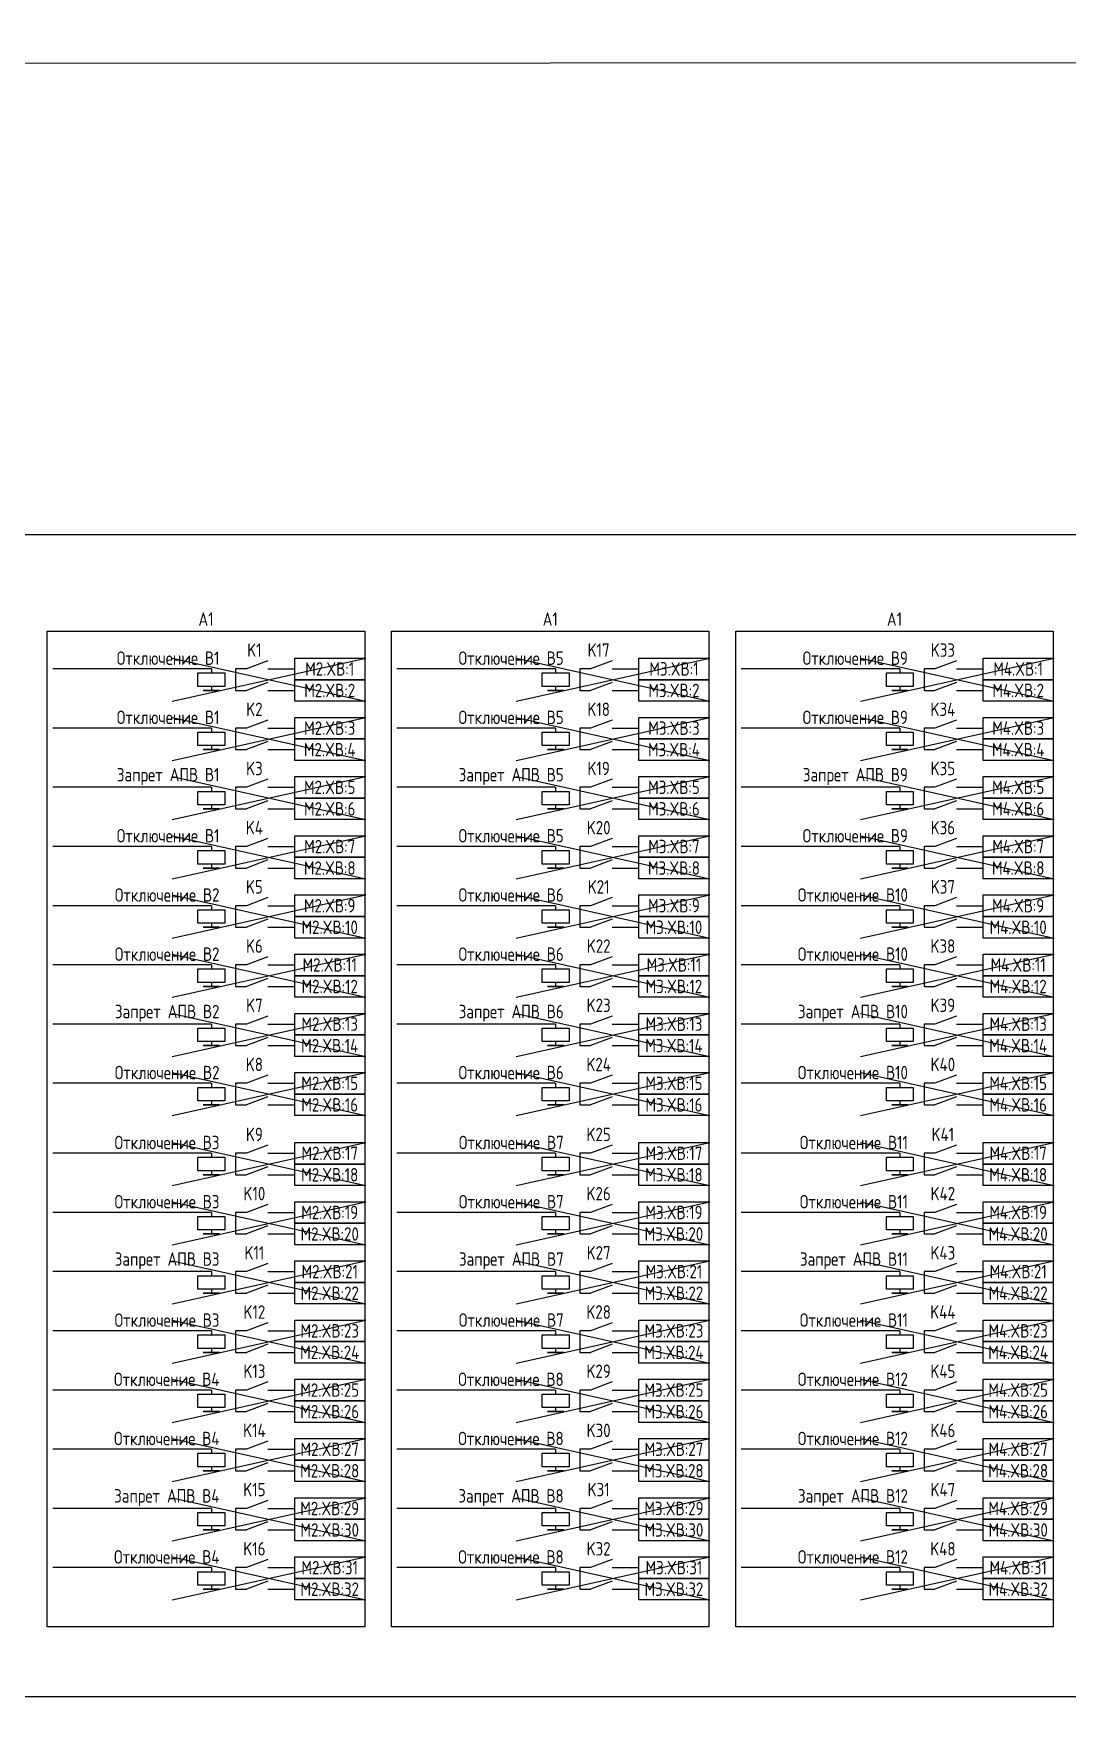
# Model space of a CAD drawing. Header units: millimetres. Extents: x -1315 to 7958, y -96 to 618.
# Drawn here: x -478 to -285.9, y 303 to 618 of the extents above; entities that cross this region are included whole.
import ezdxf

# ---------------------------------------------------------------- set-up
doc = ezdxf.new("R2010")
doc.units = ezdxf.units.MM
doc.styles.add('Gost_type_A', font='GOST_A.TTF')

msp = doc.modelspace()

# ---------------------------------------------------------------- linework, layer by layer
at = {"color": 210}
for p, q in [((-452.35, 502), (-416.35, 494)), ((-452.35, 494), (-416.35, 502)), ((-388.35, 502), (-352.35, 494)), ((-388.35, 494), (-352.35, 502)), ((-324.35, 502), (-288.35, 494)), ((-324.35, 494), (-288.35, 502)), ((-452.35, 491), (-416.35, 483)), ((-452.35, 483), (-416.35, 491)), ((-388.35, 491), (-352.35, 483)), ((-388.35, 483), (-352.35, 491)), ((-324.35, 491), (-288.35, 483)), ((-324.35, 483), (-288.35, 491)), ((-452.35, 480), (-416.35, 472)), ((-452.35, 472), (-416.35, 480)), ((-388.35, 480), (-352.35, 472)), ((-388.35, 472), (-352.35, 480)), ((-324.35, 480), (-288.35, 472)), ((-324.35, 472), (-288.35, 480)), ((-452.35, 469), (-416.35, 461)), ((-452.35, 461), (-416.35, 469)), ((-388.35, 469), (-352.35, 461)), ((-388.35, 461), (-352.35, 469)), ((-324.35, 469), (-288.35, 461)), ((-324.35, 461), (-288.35, 469)), ((-452.35, 458), (-416.35, 450)), ((-452.35, 450), (-416.35, 458)), ((-388.35, 458), (-352.35, 450)), ((-388.35, 450), (-352.35, 458)), ((-324.35, 458), (-288.35, 450)), ((-324.35, 450), (-288.35, 458)), ((-452.35, 447), (-416.35, 439)), ((-452.35, 439), (-416.35, 447)), ((-388.35, 447), (-352.35, 439)), ((-388.35, 439), (-352.35, 447)), ((-324.35, 447), (-288.35, 439)), ((-324.35, 439), (-288.35, 447)), ((-452.35, 436), (-416.35, 428)), ((-452.35, 428), (-416.35, 436)), ((-388.35, 436), (-352.35, 428)), ((-388.35, 428), (-352.35, 436)), ((-324.35, 436), (-288.35, 428)), ((-324.35, 428), (-288.35, 436)), ((-452.35, 425), (-416.35, 417)), ((-452.35, 417), (-416.35, 425)), ((-388.35, 425), (-352.35, 417)), ((-388.35, 417), (-352.35, 425)), ((-324.35, 425), (-288.35, 417)), ((-324.35, 417), (-288.35, 425)), ((-452.35, 412), (-416.35, 404)), ((-452.35, 404), (-416.35, 412)), ((-388.35, 412), (-352.35, 404)), ((-388.35, 404), (-352.35, 412)), ((-324.35, 412), (-288.35, 404)), ((-324.35, 404), (-288.35, 412)), ((-452.35, 401), (-416.35, 393)), ((-452.35, 393), (-416.35, 401)), ((-388.35, 401), (-352.35, 393)), ((-388.35, 393), (-352.35, 401)), ((-324.35, 401), (-288.35, 393)), ((-324.35, 393), (-288.35, 401)), ((-452.35, 390), (-416.35, 382)), ((-452.35, 382), (-416.35, 390)), ((-388.35, 390), (-352.35, 382)), ((-388.35, 382), (-352.35, 390)), ((-324.35, 390), (-288.35, 382)), ((-324.35, 382), (-288.35, 390)), ((-452.35, 379), (-416.35, 371)), ((-452.35, 371), (-416.35, 379)), ((-388.35, 379), (-352.35, 371)), ((-388.35, 371), (-352.35, 379)), ((-324.35, 379), (-288.35, 371)), ((-324.35, 371), (-288.35, 379)), ((-452.35, 368), (-416.35, 360)), ((-452.35, 360), (-416.35, 368)), ((-388.35, 368), (-352.35, 360)), ((-388.35, 360), (-352.35, 368)), ((-324.35, 368), (-288.35, 360)), ((-324.35, 360), (-288.35, 368)), ((-452.35, 357), (-416.35, 349)), ((-452.35, 349), (-416.35, 357)), ((-388.35, 357), (-352.35, 349)), ((-388.35, 349), (-352.35, 357)), ((-324.35, 357), (-288.35, 349)), ((-324.35, 349), (-288.35, 357)), ((-452.35, 346), (-416.35, 338)), ((-452.35, 338), (-416.35, 346)), ((-388.35, 346), (-352.35, 338)), ((-388.35, 338), (-352.35, 346)), ((-324.35, 346), (-288.35, 338)), ((-324.35, 338), (-288.35, 346)), ((-452.35, 335), (-416.35, 327)), ((-452.35, 327), (-416.35, 335)), ((-388.35, 335), (-352.35, 327)), ((-388.35, 327), (-352.35, 335)), ((-324.35, 335), (-288.35, 327)), ((-324.35, 327), (-288.35, 335))]:
    msp.add_line(p, q, dxfattribs=at)
at = {"ltscale": 4.32}
for p, q in [((-434.54, 501.5), (-438.54, 500)), ((-370.54, 501.5), (-374.54, 500)), ((-306.54, 501.5), (-310.54, 500)), ((-434.54, 497.5), (-438.54, 496)), ((-370.54, 497.5), (-374.54, 496)), ((-306.54, 497.5), (-310.54, 496)), ((-434.54, 490.5), (-438.54, 489)), ((-370.54, 490.5), (-374.54, 489)), ((-306.54, 490.5), (-310.54, 489)), ((-434.54, 486.5), (-438.54, 485)), ((-370.54, 486.5), (-374.54, 485)), ((-306.54, 486.5), (-310.54, 485)), ((-434.54, 479.5), (-438.54, 478)), ((-370.54, 479.5), (-374.54, 478)), ((-306.54, 479.5), (-310.54, 478)), ((-434.54, 475.5), (-438.54, 474)), ((-370.54, 475.5), (-374.54, 474)), ((-306.54, 475.5), (-310.54, 474)), ((-434.54, 468.5), (-438.54, 467)), ((-370.54, 468.5), (-374.54, 467)), ((-306.54, 468.5), (-310.54, 467)), ((-434.54, 464.5), (-438.54, 463)), ((-370.54, 464.5), (-374.54, 463)), ((-306.54, 464.5), (-310.54, 463)), ((-434.54, 457.5), (-438.54, 456)), ((-370.54, 457.5), (-374.54, 456)), ((-306.54, 457.5), (-310.54, 456)), ((-434.54, 453.5), (-438.54, 452)), ((-370.54, 453.5), (-374.54, 452)), ((-306.54, 453.5), (-310.54, 452)), ((-434.54, 446.5), (-438.54, 445)), ((-370.54, 446.5), (-374.54, 445)), ((-306.54, 446.5), (-310.54, 445)), ((-434.54, 442.5), (-438.54, 441)), ((-370.54, 442.5), (-374.54, 441)), ((-306.54, 442.5), (-310.54, 441)), ((-434.54, 435.5), (-438.54, 434)), ((-370.54, 435.5), (-374.54, 434)), ((-306.54, 435.5), (-310.54, 434)), ((-434.54, 431.5), (-438.54, 430)), ((-370.54, 431.5), (-374.54, 430)), ((-306.54, 431.5), (-310.54, 430)), ((-434.54, 424.5), (-438.54, 423)), ((-370.54, 424.5), (-374.54, 423)), ((-306.54, 424.5), (-310.54, 423)), ((-434.54, 420.5), (-438.54, 419)), ((-370.54, 420.5), (-374.54, 419)), ((-306.54, 420.5), (-310.54, 419)), ((-434.54, 411.5), (-438.54, 410)), ((-370.54, 411.5), (-374.54, 410)), ((-306.54, 411.5), (-310.54, 410)), ((-434.54, 407.5), (-438.54, 406)), ((-370.54, 407.5), (-374.54, 406)), ((-306.54, 407.5), (-310.54, 406)), ((-434.54, 400.5), (-438.54, 399)), ((-370.54, 400.5), (-374.54, 399)), ((-306.54, 400.5), (-310.54, 399)), ((-434.54, 396.5), (-438.54, 395)), ((-370.54, 396.5), (-374.54, 395)), ((-306.54, 396.5), (-310.54, 395)), ((-434.54, 389.5), (-438.54, 388)), ((-370.54, 389.5), (-374.54, 388)), ((-306.54, 389.5), (-310.54, 388)), ((-434.54, 385.5), (-438.54, 384)), ((-370.54, 385.5), (-374.54, 384)), ((-306.54, 385.5), (-310.54, 384)), ((-434.54, 378.5), (-438.54, 377)), ((-370.54, 378.5), (-374.54, 377)), ((-306.54, 378.5), (-310.54, 377)), ((-434.54, 374.5), (-438.54, 373)), ((-370.54, 374.5), (-374.54, 373)), ((-306.54, 374.5), (-310.54, 373)), ((-434.54, 367.5), (-438.54, 366)), ((-370.54, 367.5), (-374.54, 366)), ((-306.54, 367.5), (-310.54, 366)), ((-434.54, 363.5), (-438.54, 362)), ((-370.54, 363.5), (-374.54, 362)), ((-306.54, 363.5), (-310.54, 362)), ((-434.54, 356.5), (-438.54, 355)), ((-370.54, 356.5), (-374.54, 355)), ((-306.54, 356.5), (-310.54, 355)), ((-434.54, 352.5), (-438.54, 351)), ((-370.54, 352.5), (-374.54, 351)), ((-306.54, 352.5), (-310.54, 351)), ((-434.54, 345.5), (-438.54, 344)), ((-370.54, 345.5), (-374.54, 344)), ((-306.54, 345.5), (-310.54, 344)), ((-434.54, 341.5), (-438.54, 340)), ((-370.54, 341.5), (-374.54, 340)), ((-306.54, 341.5), (-310.54, 340)), ((-434.54, 334.5), (-438.54, 333)), ((-370.54, 334.5), (-374.54, 333)), ((-306.54, 334.5), (-310.54, 333)), ((-434.54, 330.5), (-438.54, 329)), ((-370.54, 330.5), (-374.54, 329)), ((-306.54, 330.5), (-310.54, 329))]:
    msp.add_line(p, q, dxfattribs=at)
for p, q in [((-445.04, 500), (-474.54, 500)), ((-445.04, 500), (-445.04, 499.25)), ((-381.04, 500), (-410.54, 500)), ((-381.04, 500), (-381.04, 499.25)), ((-317.04, 500), (-346.54, 500)), ((-317.04, 500), (-317.04, 499.25)), ((-445.04, 496.75), (-445.04, 496)), ((-381.04, 496.75), (-381.04, 496)), ((-317.04, 496.75), (-317.04, 496)), ((-445.04, 489), (-474.54, 489)), ((-445.04, 489), (-445.04, 488.25)), ((-381.04, 489), (-410.54, 489)), ((-381.04, 489), (-381.04, 488.25)), ((-317.04, 489), (-346.54, 489)), ((-317.04, 489), (-317.04, 488.25)), ((-445.04, 485.75), (-445.04, 485)), ((-381.04, 485.75), (-381.04, 485)), ((-317.04, 485.75), (-317.04, 485)), ((-445.04, 478), (-474.54, 478)), ((-445.04, 478), (-445.04, 477.25)), ((-381.04, 478), (-410.54, 478)), ((-381.04, 478), (-381.04, 477.25)), ((-317.04, 478), (-346.54, 478)), ((-317.04, 478), (-317.04, 477.25)), ((-445.04, 474.75), (-445.04, 474)), ((-381.04, 474.75), (-381.04, 474)), ((-317.04, 474.75), (-317.04, 474)), ((-445.04, 467), (-474.54, 467)), ((-445.04, 467), (-445.04, 466.25)), ((-381.04, 467), (-410.54, 467)), ((-381.04, 467), (-381.04, 466.25)), ((-317.04, 467), (-346.54, 467)), ((-317.04, 467), (-317.04, 466.25)), ((-445.04, 463.75), (-445.04, 463)), ((-381.04, 463.75), (-381.04, 463)), ((-317.04, 463.75), (-317.04, 463)), ((-445.04, 456), (-474.54, 456)), ((-445.04, 456), (-445.04, 455.25)), ((-381.04, 456), (-410.54, 456)), ((-381.04, 456), (-381.04, 455.25)), ((-317.04, 456), (-346.54, 456)), ((-317.04, 456), (-317.04, 455.25)), ((-445.04, 452.75), (-445.04, 452)), ((-381.04, 452.75), (-381.04, 452)), ((-317.04, 452.75), (-317.04, 452)), ((-445.04, 445), (-474.54, 445)), ((-445.04, 445), (-445.04, 444.25)), ((-381.04, 445), (-410.54, 445)), ((-381.04, 445), (-381.04, 444.25)), ((-317.04, 445), (-346.54, 445)), ((-317.04, 445), (-317.04, 444.25)), ((-445.04, 441.75), (-445.04, 441)), ((-381.04, 441.75), (-381.04, 441)), ((-317.04, 441.75), (-317.04, 441)), ((-445.04, 434), (-474.54, 434)), ((-445.04, 434), (-445.04, 433.25)), ((-381.04, 434), (-410.54, 434)), ((-381.04, 434), (-381.04, 433.25)), ((-317.04, 434), (-346.54, 434)), ((-317.04, 434), (-317.04, 433.25)), ((-445.04, 430.75), (-445.04, 430)), ((-381.04, 430.75), (-381.04, 430)), ((-317.04, 430.75), (-317.04, 430)), ((-445.04, 423), (-474.54, 423)), ((-445.04, 423), (-445.04, 422.25)), ((-381.04, 423), (-410.54, 423)), ((-381.04, 423), (-381.04, 422.25)), ((-317.04, 423), (-346.54, 423)), ((-317.04, 423), (-317.04, 422.25)), ((-445.04, 419.75), (-445.04, 419)), ((-381.04, 419.75), (-381.04, 419)), ((-317.04, 419.75), (-317.04, 419)), ((-445.04, 410), (-474.54, 410)), ((-445.04, 410), (-445.04, 409.25)), ((-381.04, 410), (-410.54, 410)), ((-381.04, 410), (-381.04, 409.25)), ((-317.04, 410), (-346.54, 410)), ((-317.04, 410), (-317.04, 409.25)), ((-445.04, 406.75), (-445.04, 406)), ((-381.04, 406.75), (-381.04, 406)), ((-317.04, 406.75), (-317.04, 406)), ((-445.04, 399), (-474.54, 399)), ((-445.04, 399), (-445.04, 398.25)), ((-381.04, 399), (-410.54, 399)), ((-381.04, 399), (-381.04, 398.25)), ((-317.04, 399), (-346.54, 399)), ((-317.04, 399), (-317.04, 398.25)), ((-445.04, 395.75), (-445.04, 395)), ((-381.04, 395.75), (-381.04, 395)), ((-317.04, 395.75), (-317.04, 395)), ((-445.04, 388), (-474.54, 388)), ((-445.04, 388), (-445.04, 387.25)), ((-381.04, 388), (-410.54, 388)), ((-381.04, 388), (-381.04, 387.25)), ((-317.04, 388), (-346.54, 388)), ((-317.04, 388), (-317.04, 387.25)), ((-445.04, 384.75), (-445.04, 384)), ((-381.04, 384.75), (-381.04, 384)), ((-317.04, 384.75), (-317.04, 384)), ((-445.04, 377), (-474.54, 377)), ((-445.04, 377), (-445.04, 376.25)), ((-381.04, 377), (-410.54, 377)), ((-381.04, 377), (-381.04, 376.25)), ((-317.04, 377), (-346.54, 377)), ((-317.04, 377), (-317.04, 376.25)), ((-445.04, 373.75), (-445.04, 373)), ((-381.04, 373.75), (-381.04, 373)), ((-317.04, 373.75), (-317.04, 373)), ((-445.04, 366), (-474.54, 366)), ((-445.04, 366), (-445.04, 365.25)), ((-381.04, 366), (-410.54, 366)), ((-381.04, 366), (-381.04, 365.25)), ((-317.04, 366), (-346.54, 366)), ((-317.04, 366), (-317.04, 365.25)), ((-445.04, 362.75), (-445.04, 362)), ((-381.04, 362.75), (-381.04, 362)), ((-317.04, 362.75), (-317.04, 362)), ((-445.04, 355), (-474.54, 355)), ((-445.04, 355), (-445.04, 354.25)), ((-381.04, 355), (-410.54, 355)), ((-381.04, 355), (-381.04, 354.25)), ((-317.04, 355), (-346.54, 355)), ((-317.04, 355), (-317.04, 354.25)), ((-445.04, 351.75), (-445.04, 351)), ((-381.04, 351.75), (-381.04, 351)), ((-317.04, 351.75), (-317.04, 351)), ((-445.04, 344), (-474.54, 344)), ((-445.04, 344), (-445.04, 343.25)), ((-381.04, 344), (-410.54, 344)), ((-381.04, 344), (-381.04, 343.25)), ((-317.04, 344), (-346.54, 344)), ((-317.04, 344), (-317.04, 343.25)), ((-445.04, 340.75), (-445.04, 340)), ((-381.04, 340.75), (-381.04, 340)), ((-317.04, 340.75), (-317.04, 340)), ((-445.04, 333), (-474.54, 333)), ((-445.04, 333), (-445.04, 332.25)), ((-381.04, 333), (-410.54, 333)), ((-381.04, 333), (-381.04, 332.25)), ((-317.04, 333), (-346.54, 333)), ((-317.04, 333), (-317.04, 332.25)), ((-445.04, 329.75), (-445.04, 329)), ((-381.04, 329.75), (-381.04, 329)), ((-317.04, 329.75), (-317.04, 329))]:
    msp.add_line(p, q)
at = {"ltscale": 1.08}
for p, q in [((-438.54, 500), (-440.54, 500)), ((-440.54, 500), (-440.54, 496)), ((-434.54, 500), (-429.54, 500)), ((-374.54, 500), (-376.54, 500)), ((-376.54, 500), (-376.54, 496)), ((-370.54, 500), (-365.54, 500)), ((-310.54, 500), (-312.54, 500)), ((-312.54, 500), (-312.54, 496)), ((-306.54, 500), (-301.54, 500)), ((-440.54, 496), (-438.54, 496)), ((-434.54, 496), (-429.54, 496)), ((-376.54, 496), (-374.54, 496)), ((-370.54, 496), (-365.54, 496)), ((-312.54, 496), (-310.54, 496)), ((-306.54, 496), (-301.54, 496)), ((-438.54, 489), (-440.54, 489)), ((-440.54, 489), (-440.54, 485)), ((-434.54, 489), (-429.54, 489)), ((-374.54, 489), (-376.54, 489)), ((-376.54, 489), (-376.54, 485)), ((-370.54, 489), (-365.54, 489)), ((-310.54, 489), (-312.54, 489)), ((-312.54, 489), (-312.54, 485)), ((-306.54, 489), (-301.54, 489)), ((-440.54, 485), (-438.54, 485)), ((-434.54, 485), (-429.54, 485)), ((-376.54, 485), (-374.54, 485)), ((-370.54, 485), (-365.54, 485)), ((-312.54, 485), (-310.54, 485)), ((-306.54, 485), (-301.54, 485)), ((-438.54, 478), (-440.54, 478)), ((-440.54, 478), (-440.54, 474)), ((-434.54, 478), (-429.54, 478)), ((-374.54, 478), (-376.54, 478)), ((-376.54, 478), (-376.54, 474)), ((-370.54, 478), (-365.54, 478)), ((-310.54, 478), (-312.54, 478)), ((-312.54, 478), (-312.54, 474)), ((-306.54, 478), (-301.54, 478)), ((-440.54, 474), (-438.54, 474)), ((-434.54, 474), (-429.54, 474)), ((-376.54, 474), (-374.54, 474)), ((-370.54, 474), (-365.54, 474)), ((-312.54, 474), (-310.54, 474)), ((-306.54, 474), (-301.54, 474)), ((-438.54, 467), (-440.54, 467)), ((-440.54, 467), (-440.54, 463)), ((-434.54, 467), (-429.54, 467)), ((-374.54, 467), (-376.54, 467)), ((-376.54, 467), (-376.54, 463)), ((-370.54, 467), (-365.54, 467)), ((-310.54, 467), (-312.54, 467)), ((-312.54, 467), (-312.54, 463)), ((-306.54, 467), (-301.54, 467)), ((-440.54, 463), (-438.54, 463)), ((-434.54, 463), (-429.54, 463)), ((-376.54, 463), (-374.54, 463)), ((-370.54, 463), (-365.54, 463)), ((-312.54, 463), (-310.54, 463)), ((-306.54, 463), (-301.54, 463)), ((-438.54, 456), (-440.54, 456)), ((-440.54, 456), (-440.54, 452)), ((-434.54, 456), (-429.54, 456)), ((-374.54, 456), (-376.54, 456)), ((-376.54, 456), (-376.54, 452)), ((-370.54, 456), (-365.54, 456)), ((-310.54, 456), (-312.54, 456)), ((-312.54, 456), (-312.54, 452)), ((-306.54, 456), (-301.54, 456)), ((-440.54, 452), (-438.54, 452)), ((-434.54, 452), (-429.54, 452)), ((-376.54, 452), (-374.54, 452)), ((-370.54, 452), (-365.54, 452)), ((-312.54, 452), (-310.54, 452)), ((-306.54, 452), (-301.54, 452)), ((-438.54, 445), (-440.54, 445)), ((-440.54, 445), (-440.54, 441)), ((-434.54, 445), (-429.54, 445)), ((-374.54, 445), (-376.54, 445)), ((-376.54, 445), (-376.54, 441)), ((-370.54, 445), (-365.54, 445)), ((-310.54, 445), (-312.54, 445)), ((-312.54, 445), (-312.54, 441)), ((-306.54, 445), (-301.54, 445)), ((-440.54, 441), (-438.54, 441)), ((-434.54, 441), (-429.54, 441)), ((-376.54, 441), (-374.54, 441)), ((-370.54, 441), (-365.54, 441)), ((-312.54, 441), (-310.54, 441)), ((-306.54, 441), (-301.54, 441)), ((-438.54, 434), (-440.54, 434)), ((-440.54, 434), (-440.54, 430)), ((-434.54, 434), (-429.54, 434)), ((-374.54, 434), (-376.54, 434)), ((-376.54, 434), (-376.54, 430)), ((-370.54, 434), (-365.54, 434)), ((-310.54, 434), (-312.54, 434)), ((-312.54, 434), (-312.54, 430)), ((-306.54, 434), (-301.54, 434)), ((-440.54, 430), (-438.54, 430)), ((-434.54, 430), (-429.54, 430)), ((-376.54, 430), (-374.54, 430)), ((-370.54, 430), (-365.54, 430)), ((-312.54, 430), (-310.54, 430)), ((-306.54, 430), (-301.54, 430)), ((-438.54, 423), (-440.54, 423)), ((-440.54, 423), (-440.54, 419)), ((-434.54, 423), (-429.54, 423)), ((-374.54, 423), (-376.54, 423)), ((-376.54, 423), (-376.54, 419)), ((-370.54, 423), (-365.54, 423)), ((-310.54, 423), (-312.54, 423)), ((-312.54, 423), (-312.54, 419)), ((-306.54, 423), (-301.54, 423)), ((-440.54, 419), (-438.54, 419)), ((-434.54, 419), (-429.54, 419)), ((-376.54, 419), (-374.54, 419)), ((-370.54, 419), (-365.54, 419)), ((-312.54, 419), (-310.54, 419)), ((-306.54, 419), (-301.54, 419)), ((-438.54, 410), (-440.54, 410)), ((-440.54, 410), (-440.54, 406)), ((-434.54, 410), (-429.54, 410)), ((-374.54, 410), (-376.54, 410)), ((-376.54, 410), (-376.54, 406)), ((-370.54, 410), (-365.54, 410)), ((-310.54, 410), (-312.54, 410)), ((-312.54, 410), (-312.54, 406)), ((-306.54, 410), (-301.54, 410)), ((-440.54, 406), (-438.54, 406)), ((-434.54, 406), (-429.54, 406)), ((-376.54, 406), (-374.54, 406)), ((-370.54, 406), (-365.54, 406)), ((-312.54, 406), (-310.54, 406)), ((-306.54, 406), (-301.54, 406)), ((-438.54, 399), (-440.54, 399)), ((-440.54, 399), (-440.54, 395)), ((-434.54, 399), (-429.54, 399)), ((-374.54, 399), (-376.54, 399)), ((-376.54, 399), (-376.54, 395)), ((-370.54, 399), (-365.54, 399)), ((-310.54, 399), (-312.54, 399)), ((-312.54, 399), (-312.54, 395)), ((-306.54, 399), (-301.54, 399)), ((-440.54, 395), (-438.54, 395)), ((-434.54, 395), (-429.54, 395)), ((-376.54, 395), (-374.54, 395)), ((-370.54, 395), (-365.54, 395)), ((-312.54, 395), (-310.54, 395)), ((-306.54, 395), (-301.54, 395)), ((-438.54, 388), (-440.54, 388)), ((-440.54, 388), (-440.54, 384)), ((-434.54, 388), (-429.54, 388)), ((-374.54, 388), (-376.54, 388)), ((-376.54, 388), (-376.54, 384)), ((-370.54, 388), (-365.54, 388)), ((-310.54, 388), (-312.54, 388)), ((-312.54, 388), (-312.54, 384)), ((-306.54, 388), (-301.54, 388)), ((-440.54, 384), (-438.54, 384)), ((-434.54, 384), (-429.54, 384)), ((-376.54, 384), (-374.54, 384)), ((-370.54, 384), (-365.54, 384)), ((-312.54, 384), (-310.54, 384)), ((-306.54, 384), (-301.54, 384)), ((-438.54, 377), (-440.54, 377)), ((-440.54, 377), (-440.54, 373)), ((-434.54, 377), (-429.54, 377)), ((-374.54, 377), (-376.54, 377)), ((-376.54, 377), (-376.54, 373)), ((-370.54, 377), (-365.54, 377)), ((-310.54, 377), (-312.54, 377)), ((-312.54, 377), (-312.54, 373)), ((-306.54, 377), (-301.54, 377)), ((-440.54, 373), (-438.54, 373)), ((-434.54, 373), (-429.54, 373)), ((-376.54, 373), (-374.54, 373)), ((-370.54, 373), (-365.54, 373)), ((-312.54, 373), (-310.54, 373)), ((-306.54, 373), (-301.54, 373)), ((-438.54, 366), (-440.54, 366)), ((-440.54, 366), (-440.54, 362)), ((-434.54, 366), (-429.54, 366)), ((-374.54, 366), (-376.54, 366)), ((-376.54, 366), (-376.54, 362)), ((-370.54, 366), (-365.54, 366)), ((-310.54, 366), (-312.54, 366)), ((-312.54, 366), (-312.54, 362)), ((-306.54, 366), (-301.54, 366)), ((-440.54, 362), (-438.54, 362)), ((-434.54, 362), (-429.54, 362)), ((-376.54, 362), (-374.54, 362)), ((-370.54, 362), (-365.54, 362)), ((-312.54, 362), (-310.54, 362)), ((-306.54, 362), (-301.54, 362)), ((-438.54, 355), (-440.54, 355)), ((-440.54, 355), (-440.54, 351)), ((-434.54, 355), (-429.54, 355)), ((-374.54, 355), (-376.54, 355)), ((-376.54, 355), (-376.54, 351)), ((-370.54, 355), (-365.54, 355)), ((-310.54, 355), (-312.54, 355)), ((-312.54, 355), (-312.54, 351)), ((-306.54, 355), (-301.54, 355)), ((-440.54, 351), (-438.54, 351)), ((-434.54, 351), (-429.54, 351)), ((-376.54, 351), (-374.54, 351)), ((-370.54, 351), (-365.54, 351)), ((-312.54, 351), (-310.54, 351)), ((-306.54, 351), (-301.54, 351)), ((-438.54, 344), (-440.54, 344)), ((-440.54, 344), (-440.54, 340)), ((-434.54, 344), (-429.54, 344)), ((-374.54, 344), (-376.54, 344)), ((-376.54, 344), (-376.54, 340)), ((-370.54, 344), (-365.54, 344)), ((-310.54, 344), (-312.54, 344)), ((-312.54, 344), (-312.54, 340)), ((-306.54, 344), (-301.54, 344)), ((-440.54, 340), (-438.54, 340)), ((-434.54, 340), (-429.54, 340)), ((-376.54, 340), (-374.54, 340)), ((-370.54, 340), (-365.54, 340)), ((-312.54, 340), (-310.54, 340)), ((-306.54, 340), (-301.54, 340)), ((-438.54, 333), (-440.54, 333)), ((-440.54, 333), (-440.54, 329)), ((-434.54, 333), (-429.54, 333)), ((-374.54, 333), (-376.54, 333)), ((-376.54, 333), (-376.54, 329)), ((-370.54, 333), (-365.54, 333)), ((-310.54, 333), (-312.54, 333)), ((-312.54, 333), (-312.54, 329)), ((-306.54, 333), (-301.54, 333)), ((-440.54, 329), (-438.54, 329)), ((-434.54, 329), (-429.54, 329)), ((-376.54, 329), (-374.54, 329)), ((-370.54, 329), (-365.54, 329)), ((-312.54, 329), (-310.54, 329)), ((-306.54, 329), (-301.54, 329))]:
    msp.add_line(p, q, dxfattribs=at)
for points in [[(-1315, 612), (7958.16, 618), (7958.16, -90), (-1315, -96)], [(-1049.54, 525), (5.46, 525), (5.46, 309), (-1049.54, 309)], [(-475.54, 507), (-416.54, 507), (-416.54, 322), (-475.54, 322)], [(-411.54, 507), (-352.54, 507), (-352.54, 322), (-411.54, 322)], [(-347.54, 507), (-288.54, 507), (-288.54, 322), (-347.54, 322)], [(-429.54, 502), (-416.54, 502), (-416.54, 498), (-429.54, 498)], [(-365.54, 502), (-352.54, 502), (-352.54, 498), (-365.54, 498)], [(-301.54, 502), (-288.54, 502), (-288.54, 498), (-301.54, 498)], [(-442.54, 499.25), (-442.54, 496.75), (-447.54, 496.75), (-447.54, 499.25)], [(-429.54, 498), (-416.54, 498), (-416.54, 494), (-429.54, 494)], [(-378.54, 499.25), (-378.54, 496.75), (-383.54, 496.75), (-383.54, 499.25)], [(-365.54, 498), (-352.54, 498), (-352.54, 494), (-365.54, 494)], [(-314.54, 499.25), (-314.54, 496.75), (-319.54, 496.75), (-319.54, 499.25)], [(-301.54, 498), (-288.54, 498), (-288.54, 494), (-301.54, 494)], [(-443.54, 496), (-446.54, 496)], [(-379.54, 496), (-382.54, 496)], [(-315.54, 496), (-318.54, 496)], [(-442.54, 488.25), (-442.54, 485.75), (-447.54, 485.75), (-447.54, 488.25)], [(-429.54, 491), (-416.54, 491), (-416.54, 487), (-429.54, 487)], [(-378.54, 488.25), (-378.54, 485.75), (-383.54, 485.75), (-383.54, 488.25)], [(-365.54, 491), (-352.54, 491), (-352.54, 487), (-365.54, 487)], [(-314.54, 488.25), (-314.54, 485.75), (-319.54, 485.75), (-319.54, 488.25)], [(-301.54, 491), (-288.54, 491), (-288.54, 487), (-301.54, 487)], [(-429.54, 487), (-416.54, 487), (-416.54, 483), (-429.54, 483)], [(-365.54, 487), (-352.54, 487), (-352.54, 483), (-365.54, 483)], [(-301.54, 487), (-288.54, 487), (-288.54, 483), (-301.54, 483)], [(-443.54, 485), (-446.54, 485)], [(-379.54, 485), (-382.54, 485)], [(-315.54, 485), (-318.54, 485)], [(-429.54, 480), (-416.54, 480), (-416.54, 476), (-429.54, 476)], [(-365.54, 480), (-352.54, 480), (-352.54, 476), (-365.54, 476)], [(-301.54, 480), (-288.54, 480), (-288.54, 476), (-301.54, 476)], [(-442.54, 477.25), (-442.54, 474.75), (-447.54, 474.75), (-447.54, 477.25)], [(-429.54, 476), (-416.54, 476), (-416.54, 472), (-429.54, 472)], [(-378.54, 477.25), (-378.54, 474.75), (-383.54, 474.75), (-383.54, 477.25)], [(-365.54, 476), (-352.54, 476), (-352.54, 472), (-365.54, 472)], [(-314.54, 477.25), (-314.54, 474.75), (-319.54, 474.75), (-319.54, 477.25)], [(-301.54, 476), (-288.54, 476), (-288.54, 472), (-301.54, 472)], [(-443.54, 474), (-446.54, 474)], [(-379.54, 474), (-382.54, 474)], [(-315.54, 474), (-318.54, 474)], [(-442.54, 466.25), (-442.54, 463.75), (-447.54, 463.75), (-447.54, 466.25)], [(-429.54, 469), (-416.54, 469), (-416.54, 465), (-429.54, 465)], [(-378.54, 466.25), (-378.54, 463.75), (-383.54, 463.75), (-383.54, 466.25)], [(-365.54, 469), (-352.54, 469), (-352.54, 465), (-365.54, 465)], [(-314.54, 466.25), (-314.54, 463.75), (-319.54, 463.75), (-319.54, 466.25)], [(-301.54, 469), (-288.54, 469), (-288.54, 465), (-301.54, 465)], [(-429.54, 465), (-416.54, 465), (-416.54, 461), (-429.54, 461)], [(-365.54, 465), (-352.54, 465), (-352.54, 461), (-365.54, 461)], [(-301.54, 465), (-288.54, 465), (-288.54, 461), (-301.54, 461)], [(-443.54, 463), (-446.54, 463)], [(-379.54, 463), (-382.54, 463)], [(-315.54, 463), (-318.54, 463)], [(-429.54, 458), (-416.54, 458), (-416.54, 454), (-429.54, 454)], [(-365.54, 458), (-352.54, 458), (-352.54, 454), (-365.54, 454)], [(-301.54, 458), (-288.54, 458), (-288.54, 454), (-301.54, 454)], [(-442.54, 455.25), (-442.54, 452.75), (-447.54, 452.75), (-447.54, 455.25)], [(-429.54, 454), (-416.54, 454), (-416.54, 450), (-429.54, 450)], [(-378.54, 455.25), (-378.54, 452.75), (-383.54, 452.75), (-383.54, 455.25)], [(-365.54, 454), (-352.54, 454), (-352.54, 450), (-365.54, 450)], [(-314.54, 455.25), (-314.54, 452.75), (-319.54, 452.75), (-319.54, 455.25)], [(-301.54, 454), (-288.54, 454), (-288.54, 450), (-301.54, 450)], [(-443.54, 452), (-446.54, 452)], [(-379.54, 452), (-382.54, 452)], [(-315.54, 452), (-318.54, 452)], [(-442.54, 444.25), (-442.54, 441.75), (-447.54, 441.75), (-447.54, 444.25)], [(-429.54, 447), (-416.54, 447), (-416.54, 443), (-429.54, 443)], [(-378.54, 444.25), (-378.54, 441.75), (-383.54, 441.75), (-383.54, 444.25)], [(-365.54, 447), (-352.54, 447), (-352.54, 443), (-365.54, 443)], [(-314.54, 444.25), (-314.54, 441.75), (-319.54, 441.75), (-319.54, 444.25)], [(-301.54, 447), (-288.54, 447), (-288.54, 443), (-301.54, 443)], [(-443.54, 441), (-446.54, 441)], [(-429.54, 443), (-416.54, 443), (-416.54, 439), (-429.54, 439)], [(-379.54, 441), (-382.54, 441)], [(-365.54, 443), (-352.54, 443), (-352.54, 439), (-365.54, 439)], [(-315.54, 441), (-318.54, 441)], [(-301.54, 443), (-288.54, 443), (-288.54, 439), (-301.54, 439)], [(-429.54, 436), (-416.54, 436), (-416.54, 432), (-429.54, 432)], [(-365.54, 436), (-352.54, 436), (-352.54, 432), (-365.54, 432)], [(-301.54, 436), (-288.54, 436), (-288.54, 432), (-301.54, 432)], [(-442.54, 433.25), (-442.54, 430.75), (-447.54, 430.75), (-447.54, 433.25)], [(-429.54, 432), (-416.54, 432), (-416.54, 428), (-429.54, 428)], [(-378.54, 433.25), (-378.54, 430.75), (-383.54, 430.75), (-383.54, 433.25)], [(-365.54, 432), (-352.54, 432), (-352.54, 428), (-365.54, 428)], [(-314.54, 433.25), (-314.54, 430.75), (-319.54, 430.75), (-319.54, 433.25)], [(-301.54, 432), (-288.54, 432), (-288.54, 428), (-301.54, 428)], [(-443.54, 430), (-446.54, 430)], [(-379.54, 430), (-382.54, 430)], [(-315.54, 430), (-318.54, 430)], [(-442.54, 422.25), (-442.54, 419.75), (-447.54, 419.75), (-447.54, 422.25)], [(-429.54, 425), (-416.54, 425), (-416.54, 421), (-429.54, 421)], [(-378.54, 422.25), (-378.54, 419.75), (-383.54, 419.75), (-383.54, 422.25)], [(-365.54, 425), (-352.54, 425), (-352.54, 421), (-365.54, 421)], [(-314.54, 422.25), (-314.54, 419.75), (-319.54, 419.75), (-319.54, 422.25)], [(-301.54, 425), (-288.54, 425), (-288.54, 421), (-301.54, 421)], [(-443.54, 419), (-446.54, 419)], [(-429.54, 421), (-416.54, 421), (-416.54, 417), (-429.54, 417)], [(-379.54, 419), (-382.54, 419)], [(-365.54, 421), (-352.54, 421), (-352.54, 417), (-365.54, 417)], [(-315.54, 419), (-318.54, 419)], [(-301.54, 421), (-288.54, 421), (-288.54, 417), (-301.54, 417)], [(-429.54, 412), (-416.54, 412), (-416.54, 408), (-429.54, 408)], [(-365.54, 412), (-352.54, 412), (-352.54, 408), (-365.54, 408)], [(-301.54, 412), (-288.54, 412), (-288.54, 408), (-301.54, 408)], [(-442.54, 409.25), (-442.54, 406.75), (-447.54, 406.75), (-447.54, 409.25)], [(-429.54, 408), (-416.54, 408), (-416.54, 404), (-429.54, 404)], [(-378.54, 409.25), (-378.54, 406.75), (-383.54, 406.75), (-383.54, 409.25)], [(-365.54, 408), (-352.54, 408), (-352.54, 404), (-365.54, 404)], [(-314.54, 409.25), (-314.54, 406.75), (-319.54, 406.75), (-319.54, 409.25)], [(-301.54, 408), (-288.54, 408), (-288.54, 404), (-301.54, 404)], [(-443.54, 406), (-446.54, 406)], [(-379.54, 406), (-382.54, 406)], [(-315.54, 406), (-318.54, 406)], [(-429.54, 401), (-416.54, 401), (-416.54, 397), (-429.54, 397)], [(-365.54, 401), (-352.54, 401), (-352.54, 397), (-365.54, 397)], [(-301.54, 401), (-288.54, 401), (-288.54, 397), (-301.54, 397)], [(-442.54, 398.25), (-442.54, 395.75), (-447.54, 395.75), (-447.54, 398.25)], [(-429.54, 397), (-416.54, 397), (-416.54, 393), (-429.54, 393)], [(-378.54, 398.25), (-378.54, 395.75), (-383.54, 395.75), (-383.54, 398.25)], [(-365.54, 397), (-352.54, 397), (-352.54, 393), (-365.54, 393)], [(-314.54, 398.25), (-314.54, 395.75), (-319.54, 395.75), (-319.54, 398.25)], [(-301.54, 397), (-288.54, 397), (-288.54, 393), (-301.54, 393)], [(-443.54, 395), (-446.54, 395)], [(-379.54, 395), (-382.54, 395)], [(-315.54, 395), (-318.54, 395)], [(-429.54, 390), (-416.54, 390), (-416.54, 386), (-429.54, 386)], [(-365.54, 390), (-352.54, 390), (-352.54, 386), (-365.54, 386)], [(-301.54, 390), (-288.54, 390), (-288.54, 386), (-301.54, 386)], [(-442.54, 387.25), (-442.54, 384.75), (-447.54, 384.75), (-447.54, 387.25)], [(-429.54, 386), (-416.54, 386), (-416.54, 382), (-429.54, 382)], [(-378.54, 387.25), (-378.54, 384.75), (-383.54, 384.75), (-383.54, 387.25)], [(-365.54, 386), (-352.54, 386), (-352.54, 382), (-365.54, 382)], [(-314.54, 387.25), (-314.54, 384.75), (-319.54, 384.75), (-319.54, 387.25)], [(-301.54, 386), (-288.54, 386), (-288.54, 382), (-301.54, 382)], [(-443.54, 384), (-446.54, 384)], [(-379.54, 384), (-382.54, 384)], [(-315.54, 384), (-318.54, 384)], [(-429.54, 379), (-416.54, 379), (-416.54, 375), (-429.54, 375)], [(-365.54, 379), (-352.54, 379), (-352.54, 375), (-365.54, 375)], [(-301.54, 379), (-288.54, 379), (-288.54, 375), (-301.54, 375)], [(-442.54, 376.25), (-442.54, 373.75), (-447.54, 373.75), (-447.54, 376.25)], [(-429.54, 375), (-416.54, 375), (-416.54, 371), (-429.54, 371)], [(-378.54, 376.25), (-378.54, 373.75), (-383.54, 373.75), (-383.54, 376.25)], [(-365.54, 375), (-352.54, 375), (-352.54, 371), (-365.54, 371)], [(-314.54, 376.25), (-314.54, 373.75), (-319.54, 373.75), (-319.54, 376.25)], [(-301.54, 375), (-288.54, 375), (-288.54, 371), (-301.54, 371)], [(-443.54, 373), (-446.54, 373)], [(-379.54, 373), (-382.54, 373)], [(-315.54, 373), (-318.54, 373)], [(-429.54, 368), (-416.54, 368), (-416.54, 364), (-429.54, 364)], [(-365.54, 368), (-352.54, 368), (-352.54, 364), (-365.54, 364)], [(-301.54, 368), (-288.54, 368), (-288.54, 364), (-301.54, 364)], [(-442.54, 365.25), (-442.54, 362.75), (-447.54, 362.75), (-447.54, 365.25)], [(-429.54, 364), (-416.54, 364), (-416.54, 360), (-429.54, 360)], [(-378.54, 365.25), (-378.54, 362.75), (-383.54, 362.75), (-383.54, 365.25)], [(-365.54, 364), (-352.54, 364), (-352.54, 360), (-365.54, 360)], [(-314.54, 365.25), (-314.54, 362.75), (-319.54, 362.75), (-319.54, 365.25)], [(-301.54, 364), (-288.54, 364), (-288.54, 360), (-301.54, 360)], [(-443.54, 362), (-446.54, 362)], [(-379.54, 362), (-382.54, 362)], [(-315.54, 362), (-318.54, 362)], [(-429.54, 357), (-416.54, 357), (-416.54, 353), (-429.54, 353)], [(-365.54, 357), (-352.54, 357), (-352.54, 353), (-365.54, 353)], [(-301.54, 357), (-288.54, 357), (-288.54, 353), (-301.54, 353)], [(-442.54, 354.25), (-442.54, 351.75), (-447.54, 351.75), (-447.54, 354.25)], [(-429.54, 353), (-416.54, 353), (-416.54, 349), (-429.54, 349)], [(-378.54, 354.25), (-378.54, 351.75), (-383.54, 351.75), (-383.54, 354.25)], [(-365.54, 353), (-352.54, 353), (-352.54, 349), (-365.54, 349)], [(-314.54, 354.25), (-314.54, 351.75), (-319.54, 351.75), (-319.54, 354.25)], [(-301.54, 353), (-288.54, 353), (-288.54, 349), (-301.54, 349)], [(-443.54, 351), (-446.54, 351)], [(-379.54, 351), (-382.54, 351)], [(-315.54, 351), (-318.54, 351)], [(-429.54, 346), (-416.54, 346), (-416.54, 342), (-429.54, 342)], [(-365.54, 346), (-352.54, 346), (-352.54, 342), (-365.54, 342)], [(-301.54, 346), (-288.54, 346), (-288.54, 342), (-301.54, 342)], [(-442.54, 343.25), (-442.54, 340.75), (-447.54, 340.75), (-447.54, 343.25)], [(-429.54, 342), (-416.54, 342), (-416.54, 338), (-429.54, 338)], [(-378.54, 343.25), (-378.54, 340.75), (-383.54, 340.75), (-383.54, 343.25)], [(-365.54, 342), (-352.54, 342), (-352.54, 338), (-365.54, 338)], [(-314.54, 343.25), (-314.54, 340.75), (-319.54, 340.75), (-319.54, 343.25)], [(-301.54, 342), (-288.54, 342), (-288.54, 338), (-301.54, 338)], [(-443.54, 340), (-446.54, 340)], [(-379.54, 340), (-382.54, 340)], [(-315.54, 340), (-318.54, 340)], [(-429.54, 335), (-416.54, 335), (-416.54, 331), (-429.54, 331)], [(-365.54, 335), (-352.54, 335), (-352.54, 331), (-365.54, 331)], [(-301.54, 335), (-288.54, 335), (-288.54, 331), (-301.54, 331)], [(-442.54, 332.25), (-442.54, 329.75), (-447.54, 329.75), (-447.54, 332.25)], [(-429.54, 331), (-416.54, 331), (-416.54, 327), (-429.54, 327)], [(-378.54, 332.25), (-378.54, 329.75), (-383.54, 329.75), (-383.54, 332.25)], [(-365.54, 331), (-352.54, 331), (-352.54, 327), (-365.54, 327)], [(-314.54, 332.25), (-314.54, 329.75), (-319.54, 329.75), (-319.54, 332.25)], [(-301.54, 331), (-288.54, 331), (-288.54, 327), (-301.54, 327)], [(-443.54, 329), (-446.54, 329)], [(-379.54, 329), (-382.54, 329)], [(-315.54, 329), (-318.54, 329)]]:
    msp.add_lwpolyline(points, close=True)

# ---------------------------------------------------------------- texts
at = {"char_height": 2.5, "width": 59, "attachment_point": 8, "line_spacing_factor": 0.9, "style": 'Gost_type_A'}
for insert in [(-446.04, 508), (-382.04, 508), (-318.04, 508)]:
    msp.add_mtext('A1', dxfattribs=dict(at, insert=insert))
at = {"char_height": 2.5, "style": 'Gost_type_A'}
for s, insert, width, attachment_point in [('K1', (-437.04, 503.5), 5, 5), ('K17', (-373.04, 503.5), 5, 5), ('K33', (-309.04, 503.5), 5, 5), ('Отключение В1', (-443.54, 502), 31.0015, 6), ('M2.XВ:1', (-423.04, 500), 13, 5), ('Отключение В5', (-379.54, 502), 31.0015, 6), ('M3.XВ:1', (-359.04, 500), 13, 5), ('Отключение В9', (-315.54, 502), 31.0015, 6), ('M4.XВ:1', (-295.04, 500), 13, 5), ('M2.XВ:2', (-423.04, 496), 13, 5), ('M3.XВ:2', (-359.04, 496), 13, 5), ('M4.XВ:2', (-295.04, 496), 13, 5), ('Отключение В1', (-443.54, 491), 31.0015, 6), ('K2', (-437.04, 492.5), 5, 5), ('Отключение В5', (-379.54, 491), 31.0015, 6), ('K18', (-373.04, 492.5), 5, 5), ('Отключение В9', (-315.54, 491), 31.0015, 6), ('K34', (-309.04, 492.5), 5, 5), ('M2.XВ:3', (-423.04, 489), 13, 5), ('M3.XВ:3', (-359.04, 489), 13, 5), ('M4.XВ:3', (-295.04, 489), 13, 5), ('M2.XВ:4', (-423.04, 485), 13, 5), ('M3.XВ:4', (-359.04, 485), 13, 5), ('M4.XВ:4', (-295.04, 485), 13, 5), ('K3', (-437.04, 481.5), 5, 5), ('K19', (-373.04, 481.5), 5, 5), ('K35', (-309.04, 481.5), 5, 5), ('Запрет АПВ В1', (-443.54, 480), 31.0015, 6), ('M2.XВ:5', (-423.04, 478), 13, 5), ('Запрет АПВ В5', (-379.54, 480), 31.0015, 6), ('M3.XВ:5', (-359.04, 478), 13, 5), (' Запрет АПВ В9', (-315.54, 480), 31.0015, 6), ('M4.XВ:5', (-295.04, 478), 13, 5), ('M2.XВ:6', (-423.04, 474), 13, 5), ('M3.XВ:6', (-359.04, 474), 13, 5), ('M4.XВ:6', (-295.04, 474), 13, 5), ('Отключение В1', (-443.54, 469), 31.0015, 6), ('K4', (-437.04, 470.5), 5, 5), ('Отключение В5', (-379.54, 469), 31.0015, 6), ('K20', (-373.04, 470.5), 5, 5), ('Отключение В9', (-315.54, 469), 31.0015, 6), ('K36', (-309.04, 470.5), 5, 5), ('M2.XВ:7', (-423.04, 467), 13, 5), ('M3.XВ:7', (-359.04, 467), 13, 5), ('M4.XВ:7', (-295.04, 467), 13, 5), ('M2.XВ:8', (-423.04, 463), 13, 5), ('M3.XВ:8', (-359.04, 463), 13, 5), ('M4.XВ:8', (-295.04, 463), 13, 5), ('K5', (-437.04, 459.5), 5, 5), ('K21', (-373.04, 459.5), 5, 5), ('K37', (-309.04, 459.5), 5, 5), ('Отключение В2', (-443.54, 458), 31.0015, 6), ('M2.XВ:9', (-423.04, 456), 13, 5), ('Отключение В6', (-379.54, 458), 31.0015, 6), ('M3.XВ:9', (-359.04, 456), 13, 5), ('Отключение В10', (-315.54, 458), 31.0015, 6), ('M4.XВ:9', (-295.04, 456), 13, 5), ('M2.XВ:10', (-423.04, 452), 13, 5), ('M3.XВ:10', (-359.04, 452), 13, 5), ('M4.XВ:10', (-295.04, 452), 13, 5), ('Отключение В2', (-443.54, 447), 31.0015, 6), ('K6', (-437.04, 448.5), 5, 5), ('Отключение В6', (-379.54, 447), 31.0015, 6), ('K22', (-373.04, 448.5), 5, 5), ('Отключение В10', (-315.54, 447), 31.0015, 6), ('K38', (-309.04, 448.5), 5, 5), ('M2.XВ:11', (-423.04, 445), 13, 5), ('M3.XВ:11', (-359.04, 445), 13, 5), ('M4.XВ:11', (-295.04, 445), 13, 5), ('M2.XВ:12', (-423.04, 441), 13, 5), ('M3.XВ:12', (-359.04, 441), 13, 5), ('M4.XВ:12', (-295.04, 441), 13, 5), ('K7', (-437.04, 437.5), 5, 5), ('K23', (-373.04, 437.5), 5, 5), ('K39', (-309.04, 437.5), 5, 5), ('Запрет АПВ В2', (-443.54, 436), 31.0015, 6), ('M2.XВ:13', (-423.04, 434), 13, 5), ('Запрет АПВ В6', (-379.54, 436), 31.0015, 6), ('M3.XВ:13', (-359.04, 434), 13, 5), (' Запрет АПВ В10', (-315.54, 436), 31.0015, 6), ('M4.XВ:13', (-295.04, 434), 13, 5), ('M2.XВ:14', (-423.04, 430), 13, 5), ('M3.XВ:14', (-359.04, 430), 13, 5), ('M4.XВ:14', (-295.04, 430), 13, 5), ('Отключение В2', (-443.54, 425), 31.0015, 6), ('K8', (-437.04, 426.5), 5, 5), ('Отключение В6', (-379.54, 425), 31.0015, 6), ('K24', (-373.04, 426.5), 5, 5), ('Отключение В10', (-315.54, 425), 31.0015, 6), ('K40', (-309.04, 426.5), 5, 5), ('M2.XВ:15', (-423.04, 423), 13, 5), ('M3.XВ:15', (-359.04, 423), 13, 5), ('M4.XВ:15', (-295.04, 423), 13, 5), ('M2.XВ:16', (-423.04, 419), 13, 5), ('M3.XВ:16', (-359.04, 419), 13, 5), ('M4.XВ:16', (-295.04, 419), 13, 5), ('Отключение В3', (-443.54, 412), 31.0015, 6), ('K9', (-437.04, 413.5), 5, 5), ('Отключение В7', (-379.54, 412), 31.0015, 6), ('K25', (-373.04, 413.5), 5, 5), ('Отключение В11', (-315.54, 412), 31.0015, 6), ('K41', (-309.04, 413.5), 5, 5), ('M2.XВ:17', (-423.04, 410), 13, 5), ('M3.XВ:17', (-359.04, 410), 13, 5), ('M4.XВ:17', (-295.04, 410), 13, 5), ('M2.XВ:18', (-423.04, 406), 13, 5), ('M3.XВ:18', (-359.04, 406), 13, 5), ('M4.XВ:18', (-295.04, 406), 13, 5), ('K10', (-437.04, 402.5), 5, 5), ('K26', (-373.04, 402.5), 5, 5), ('K42', (-309.04, 402.5), 5, 5), ('Отключение В3', (-443.54, 401), 31.0015, 6), ('M2.XВ:19', (-423.04, 399), 13, 5), ('Отключение В7', (-379.54, 401), 31.0015, 6), ('M3.XВ:19', (-359.04, 399), 13, 5), ('Отключение В11', (-315.54, 401), 31.0015, 6), ('M4.XВ:19', (-295.04, 399), 13, 5), ('M2.XВ:20', (-423.04, 395), 13, 5), ('M3.XВ:20', (-359.04, 395), 13, 5), ('M4.XВ:20', (-295.04, 395), 13, 5), ('Запрет АПВ В3', (-443.54, 390), 31.0015, 6), ('K11', (-437.04, 391.5), 5, 5), ('Запрет АПВ В7', (-379.54, 390), 31.0015, 6), ('K27', (-373.04, 391.5), 5, 5), (' Запрет АПВ В11', (-315.54, 390), 31.0015, 6), ('K43', (-309.04, 391.5), 5, 5), ('M2.XВ:21', (-423.04, 388), 13, 5), ('M3.XВ:21', (-359.04, 388), 13, 5), ('M4.XВ:21', (-295.04, 388), 13, 5), ('M2.XВ:22', (-423.04, 384), 13, 5), ('M3.XВ:22', (-359.04, 384), 13, 5), ('M4.XВ:22', (-295.04, 384), 13, 5), ('K12', (-437.04, 380.5), 5, 5), ('K28', (-373.04, 380.5), 5, 5), ('K44', (-309.04, 380.5), 5, 5), ('Отключение В3', (-443.54, 379), 31.0015, 6), ('M2.XВ:23', (-423.04, 377), 13, 5), ('Отключение В7', (-379.54, 379), 31.0015, 6), ('M3.XВ:23', (-359.04, 377), 13, 5), ('Отключение В11', (-315.54, 379), 31.0015, 6), ('M4.XВ:23', (-295.04, 377), 13, 5), ('M2.XВ:24', (-423.04, 373), 13, 5), ('M3.XВ:24', (-359.04, 373), 13, 5), ('M4.XВ:24', (-295.04, 373), 13, 5), ('Отключение В4', (-443.54, 368), 31.0015, 6), ('K13', (-437.04, 369.5), 5, 5), ('Отключение В8', (-379.54, 368), 31.0015, 6), ('K29', (-373.04, 369.5), 5, 5), ('Отключение В12', (-315.54, 368), 31.0015, 6), ('K45', (-309.04, 369.5), 5, 5), ('M2.XВ:25', (-423.04, 366), 13, 5), ('M3.XВ:25', (-359.04, 366), 13, 5), ('M4.XВ:25', (-295.04, 366), 13, 5), ('M2.XВ:26', (-423.04, 362), 13, 5), ('M3.XВ:26', (-359.04, 362), 13, 5), ('M4.XВ:26', (-295.04, 362), 13, 5), ('K14', (-437.04, 358.5), 5, 5), ('K30', (-373.04, 358.5), 5, 5), ('K46', (-309.04, 358.5), 5, 5), ('Отключение В4', (-443.54, 357), 31.0015, 6), ('M2.XВ:27', (-423.04, 355), 13, 5), ('Отключение В8', (-379.54, 357), 31.0015, 6), ('M3.XВ:27', (-359.04, 355), 13, 5), ('Отключение В12', (-315.54, 357), 31.0015, 6), ('M4.XВ:27', (-295.04, 355), 13, 5), ('M2.XВ:28', (-423.04, 351), 13, 5), ('M3.XВ:28', (-359.04, 351), 13, 5), ('M4.XВ:28', (-295.04, 351), 13, 5), ('Запрет АПВ В4', (-443.54, 346), 31.0015, 6), ('K15', (-437.04, 347.5), 5, 5), ('Запрет АПВ В8', (-379.54, 346), 31.0015, 6), ('K31', (-373.04, 347.5), 5, 5), (' Запрет АПВ В12', (-315.54, 346), 31.0015, 6), ('K47', (-309.04, 347.5), 5, 5), ('M2.XВ:29', (-423.04, 344), 13, 5), ('M3.XВ:29', (-359.04, 344), 13, 5), ('M4.XВ:29', (-295.04, 344), 13, 5), ('M2.XВ:30', (-423.04, 340), 13, 5), ('M3.XВ:30', (-359.04, 340), 13, 5), ('M4.XВ:30', (-295.04, 340), 13, 5), ('K16', (-437.04, 336.5), 5, 5), ('K32', (-373.04, 336.5), 5, 5), ('K48', (-309.04, 336.5), 5, 5), ('Отключение В4', (-443.54, 335), 31.0015, 6), ('M2.XВ:31', (-423.04, 333), 13, 5), ('Отключение В8', (-379.54, 335), 31.0015, 6), ('M3.XВ:31', (-359.04, 333), 13, 5), ('Отключение В12', (-315.54, 335), 31.0015, 6), ('M4.XВ:31', (-295.04, 333), 13, 5), ('M2.XВ:32', (-423.04, 329), 13, 5), ('M3.XВ:32', (-359.04, 329), 13, 5), ('M4.XВ:32', (-295.04, 329), 13, 5)]:
    msp.add_mtext(s, dxfattribs=dict(at, insert=insert, width=width, attachment_point=attachment_point))

doc.saveas('drawing.dxf')
